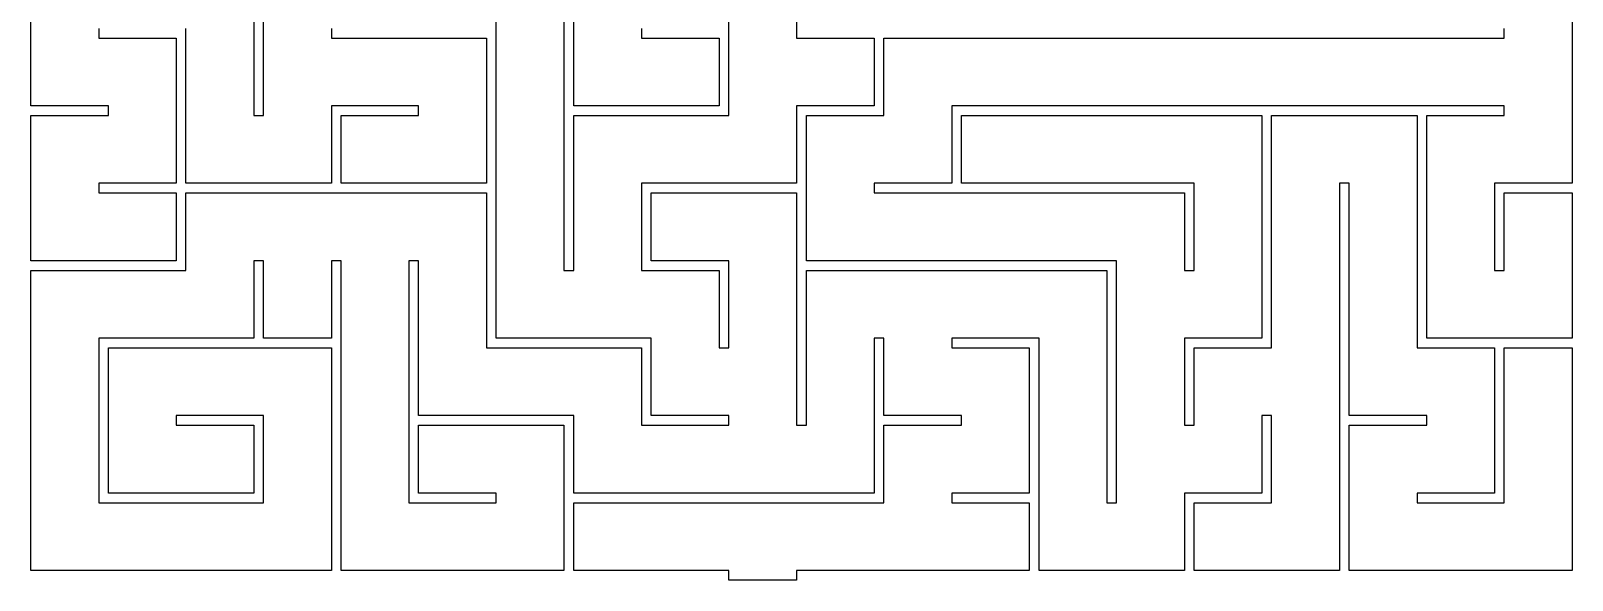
# Model space of a CAD drawing. Extents: x 6 to 903, y -818 to 91.
# Drawn here: x 6 to 903, y -818 to -498 of the extents above; entities that cross this region are included whole.
import ezdxf

# ---------------------------------------------------------------- set-up
doc = ezdxf.new("R2010")
doc.units = 0

msp = doc.modelspace()

# ---------------------------------------------------------------- linework, layer by layer
at = {"layer": 'Layer 1'}
for p, q in [((903.11112, -431.2345), (903.11112, -586.4565)), ((5.64468, -498.9674), (5.64468, -456.6341)), ((135.46688, -456.6341), (135.46688, -501.7896)), ((141.11132, -501.7896), (141.11132, -456.6341)), ((276.57744, -566.7011), (276.57744, -456.6341)), ((316.08844, -456.6341), (316.08844, -546.9451)), ((321.73284, -498.96744), (321.73284, -456.63414)), ((412.04388, -498.9674), (412.04388, -450.9897)), ((451.5556, -476.39006), (451.5556, -501.79006)), ((5.64468, -541.3007), (5.64468, -498.9674)), ((45.15568, -496.14526), (45.15568, -498.96748)), ((45.15568, -498.96748), (45.15568, -501.7897)), ((45.15568, -501.7897), (67.73348, -501.7897)), ((67.73348, -501.7897), (90.31128, -501.7897)), ((90.31128, -501.7897), (90.31128, -544.123)), ((95.95568, -541.30076), (95.95568, -496.14526)), ((135.46688, -501.7896), (135.46688, -546.9451)), ((141.11132, -546.9451), (141.11132, -501.7896)), ((180.62228, -496.14506), (180.62228, -498.96728)), ((180.62228, -498.96728), (180.62228, -501.7895)), ((180.62228, -501.7895), (225.77778, -501.7895)), ((225.77778, -501.7895), (270.93328, -501.7895)), ((270.93328, -501.7895), (270.93328, -544.1228)), ((321.73284, -541.30074), (321.73284, -498.96744)), ((361.24384, -496.1453), (361.24384, -498.96752)), ((361.24384, -498.96752), (361.24384, -501.78974)), ((361.24384, -501.78974), (383.82164, -501.78974)), ((383.82164, -501.78974), (406.39944, -501.78974)), ((406.39944, -501.78974), (406.39944, -521.54524)), ((412.04388, -546.9451), (412.04388, -498.9674)), ((451.5556, -501.79006), (474.1334, -501.79006)), ((474.1334, -501.79006), (496.7112, -501.79006)), ((496.7112, -501.79006), (496.7112, -521.54556)), ((502.35572, -524.36806), (502.35572, -501.79026)), ((502.35572, -501.79026), (682.97772, -501.79026)), ((682.97772, -501.79026), (863.59972, -501.79026)), ((863.59972, -498.96804), (863.59972, -496.14582)), ((863.59972, -501.79026), (863.59972, -498.96804)), ((406.39944, -521.54524), (406.39944, -541.30074)), ((496.7112, -521.54556), (496.7112, -541.30106)), ((502.35572, -546.94586), (502.35572, -524.36806)), ((28.22248, -541.3007), (5.64468, -541.3007)), ((5.64468, -589.27844), (5.64468, -546.94514)), ((5.64468, -546.94514), (28.22248, -546.94514)), ((50.80028, -541.3007), (28.22248, -541.3007)), ((28.22248, -546.94514), (50.80028, -546.94514)), ((50.80028, -544.12292), (50.80028, -541.3007)), ((50.80028, -546.94514), (50.80028, -544.12292)), ((90.31128, -544.123), (90.31128, -586.4563)), ((95.95568, -586.45626), (95.95568, -541.30076)), ((135.46688, -546.9451), (138.2891, -546.9451)), ((138.2891, -546.9451), (141.11132, -546.9451)), ((206.02228, -541.30066), (180.62228, -541.30066)), ((180.62228, -541.30066), (180.62228, -563.87846)), ((186.26668, -566.7006), (186.26668, -546.9451)), ((186.26668, -546.9451), (208.84448, -546.9451)), ((231.42228, -541.30066), (206.02228, -541.30066)), ((208.84448, -546.9451), (231.42228, -546.9451)), ((231.42228, -544.12288), (231.42228, -541.30066)), ((231.42228, -546.9451), (231.42228, -544.12288)), ((270.93328, -544.1228), (270.93328, -586.4561)), ((316.08844, -546.9451), (316.08844, -637.2561)), ((364.06614, -541.30074), (321.73284, -541.30074)), ((321.73288, -592.1006), (321.73288, -546.9451)), ((321.73288, -546.9451), (366.88838, -546.9451)), ((406.39944, -541.30074), (364.06614, -541.30074)), ((366.88838, -546.9451), (412.04388, -546.9451)), ((474.1334, -541.30106), (451.5556, -541.30106)), ((451.5556, -541.30106), (451.5556, -563.87886)), ((457.20012, -589.27916), (457.20012, -546.94586)), ((457.20012, -546.94586), (479.77792, -546.94586)), ((496.7112, -541.30106), (474.1334, -541.30106)), ((479.77792, -546.94586), (502.35572, -546.94586)), ((702.73296, -541.30086), (541.86596, -541.30086)), ((541.86596, -541.30086), (541.86596, -563.87866)), ((547.5102, -566.701), (547.5102, -546.9455)), ((547.5102, -546.9455), (634.999, -546.9455)), ((634.999, -546.9455), (722.4878, -546.9455)), ((863.59996, -541.30086), (702.73296, -541.30086)), ((722.4878, -546.9455), (722.4878, -611.8566)), ((728.13224, -614.6788), (728.13224, -546.9455)), ((728.13224, -546.9455), (770.46554, -546.9455)), ((770.46554, -546.9455), (812.79884, -546.9455)), ((812.79884, -546.9455), (812.79884, -614.6788)), ((818.44436, -611.8564), (818.44436, -546.9453)), ((818.44436, -546.9453), (841.02216, -546.9453)), ((841.02216, -546.9453), (863.59996, -546.9453)), ((863.59996, -544.12308), (863.59996, -541.30086)), ((863.59996, -546.9453), (863.59996, -544.12308)), ((180.62228, -563.87846), (180.62228, -586.45626)), ((451.5556, -563.87886), (451.5556, -586.45666)), ((541.86596, -563.87866), (541.86596, -586.45646)), ((186.26668, -586.4561), (186.26668, -566.7006)), ((276.57744, -676.7681), (276.57744, -566.7011)), ((547.5102, -586.4565), (547.5102, -566.701)), ((5.64468, -631.61174), (5.64468, -589.27844)), ((67.73348, -586.4563), (45.15568, -586.4563)), ((45.15568, -586.4563), (45.15568, -589.27852)), ((45.15568, -589.27852), (45.15568, -592.10074)), ((45.15568, -592.10074), (67.73348, -592.10074)), ((90.31128, -586.4563), (67.73348, -586.4563)), ((67.73348, -592.10074), (90.31128, -592.10074)), ((90.31128, -592.10074), (90.31128, -611.85624)), ((95.95544, -614.67934), (95.95544, -592.10154)), ((95.95544, -592.10154), (183.44424, -592.10154)), ((138.28898, -586.45626), (95.95568, -586.45626)), ((180.62228, -586.45626), (138.28898, -586.45626)), ((183.44424, -592.10154), (270.93304, -592.10154)), ((228.59998, -586.4561), (186.26668, -586.4561)), ((270.93328, -586.4561), (228.59998, -586.4561)), ((270.93304, -592.10154), (270.93304, -637.25704)), ((321.73288, -637.2561), (321.73288, -592.1006)), ((406.4001, -586.45666), (361.2446, -586.45666)), ((361.2446, -586.45666), (361.2446, -611.85666)), ((366.88904, -611.85676), (366.88904, -592.10126)), ((366.88904, -592.10126), (409.22234, -592.10126)), ((451.5556, -586.45666), (406.4001, -586.45666)), ((409.22234, -592.10126), (451.55564, -592.10126)), ((451.55564, -592.10126), (451.55564, -659.83456)), ((457.20012, -631.61246), (457.20012, -589.27916)), ((519.28816, -586.45646), (496.71036, -586.45646)), ((496.71036, -586.45646), (496.71036, -589.27868)), ((496.71036, -589.27868), (496.71036, -592.1009)), ((496.71036, -592.1009), (587.02136, -592.1009)), ((541.86596, -586.45646), (519.28816, -586.45646)), ((615.2435, -586.4565), (547.5102, -586.4565)), ((587.02136, -592.1009), (677.33236, -592.1009)), ((682.9768, -586.4565), (615.2435, -586.4565)), ((677.33236, -592.1009), (677.33236, -614.6787)), ((682.9768, -611.8565), (682.9768, -586.4565)), ((770.46542, -586.4567), (767.6432, -586.4567)), ((767.6432, -586.4567), (767.6432, -699.3457)), ((773.28764, -586.4567), (770.46542, -586.4567)), ((773.28764, -654.19), (773.28764, -586.4567)), ((880.53332, -586.4565), (857.95552, -586.4565)), ((857.95552, -586.4565), (857.95552, -611.8565)), ((863.59996, -614.6787), (863.59996, -592.1009)), ((863.59996, -592.1009), (883.35546, -592.1009)), ((903.11112, -586.4565), (880.53332, -586.4565)), ((883.35546, -592.1009), (903.11096, -592.1009)), ((903.11096, -592.1009), (903.11096, -634.4342)), ((90.31128, -611.85624), (90.31128, -631.61174)), ((95.95544, -637.25714), (95.95544, -614.67934)), ((361.2446, -611.85666), (361.2446, -637.25666)), ((366.88904, -631.61226), (366.88904, -611.85676)), ((677.33236, -614.6787), (677.33236, -637.2565)), ((682.9768, -637.2565), (682.9768, -611.8565)), ((722.4878, -611.8566), (722.4878, -676.7677)), ((728.13224, -682.4121), (728.13224, -614.6788)), ((812.79884, -614.6788), (812.79884, -682.4121)), ((818.44436, -676.7675), (818.44436, -611.8564)), ((857.95552, -611.8565), (857.95552, -637.2565)), ((863.59996, -637.2565), (863.59996, -614.6787)), ((47.97798, -631.61174), (5.64468, -631.61174)), ((90.31128, -631.61174), (47.97798, -631.61174)), ((138.28866, -631.6127), (135.46644, -631.6127)), ((135.46644, -631.6127), (135.46644, -654.1905)), ((141.11088, -631.6127), (138.28866, -631.6127)), ((141.11088, -654.1905), (141.11088, -631.6127)), ((183.4441, -631.6127), (180.62188, -631.6127)), ((180.62188, -631.6127), (180.62188, -654.1905)), ((186.26632, -631.6127), (183.4441, -631.6127)), ((186.26632, -721.9237), (186.26632, -631.6127)), ((228.59974, -631.61254), (225.77752, -631.61254)), ((225.77752, -631.61254), (225.77752, -702.16804)), ((231.42196, -631.61254), (228.59974, -631.61254)), ((231.42196, -676.76804), (231.42196, -631.61254)), ((389.46684, -631.61226), (366.88904, -631.61226)), ((412.04464, -631.61226), (389.46684, -631.61226)), ((412.04464, -657.01226), (412.04464, -631.61226)), ((547.51112, -631.61246), (457.20012, -631.61246)), ((637.82212, -631.61246), (547.51112, -631.61246)), ((637.82212, -702.16796), (637.82212, -631.61246)), ((903.11096, -634.4342), (903.11096, -676.7675)), ((5.64444, -724.74594), (5.64444, -637.25714)), ((5.64444, -637.25714), (50.79994, -637.25714)), ((50.79994, -637.25714), (95.95544, -637.25714)), ((270.93304, -637.25704), (270.93304, -682.41254)), ((316.08844, -637.2561), (318.91066, -637.2561)), ((318.91066, -637.2561), (321.73288, -637.2561)), ((361.2446, -637.25666), (383.8224, -637.25666)), ((383.8224, -637.25666), (406.4002, -637.25666)), ((406.4002, -637.25666), (406.4002, -659.83446)), ((457.20008, -682.41236), (457.20008, -637.25686)), ((457.20008, -637.25686), (544.68888, -637.25686)), ((544.68888, -637.25686), (632.17768, -637.25686)), ((632.17768, -637.25686), (632.17768, -704.99016)), ((677.33236, -637.2565), (680.15458, -637.2565)), ((680.15458, -637.2565), (682.9768, -637.2565)), ((857.95552, -637.2565), (860.77774, -637.2565)), ((860.77774, -637.2565), (863.59996, -637.2565)), ((135.46644, -654.1905), (135.46644, -676.7683)), ((141.11088, -676.7683), (141.11088, -654.1905)), ((180.62188, -654.1905), (180.62188, -676.7683)), ((773.28764, -721.9233), (773.28764, -654.19)), ((406.4002, -659.83446), (406.4002, -682.41226)), ((412.04464, -682.41226), (412.04464, -657.01226)), ((451.55564, -659.83456), (451.55564, -727.56786)), ((90.31094, -676.7683), (45.15544, -676.7683)), ((45.15544, -676.7683), (45.15544, -724.746)), ((135.46644, -676.7683), (90.31094, -676.7683)), ((160.86638, -676.7683), (141.11088, -676.7683)), ((180.62188, -676.7683), (160.86638, -676.7683)), ((231.42196, -721.92354), (231.42196, -676.76804)), ((321.73294, -676.7681), (276.57744, -676.7681)), ((366.88844, -676.7681), (321.73294, -676.7681)), ((366.88844, -699.3459), (366.88844, -676.7681)), ((499.53278, -676.76814), (496.71056, -676.76814)), ((496.71056, -676.76814), (496.71056, -721.92364)), ((502.355, -676.76814), (499.53278, -676.76814)), ((502.355, -699.34594), (502.355, -676.76814)), ((567.26556, -676.7683), (541.86556, -676.7683)), ((541.86556, -676.7683), (541.86556, -679.59052)), ((541.86556, -679.59052), (541.86556, -682.41274)), ((592.66556, -676.7683), (567.26556, -676.7683)), ((592.66556, -744.5016), (592.66556, -676.7683)), ((699.91, -676.7677), (677.3322, -676.7677)), ((677.3322, -676.7677), (677.3322, -702.1677)), ((722.4878, -676.7677), (699.91, -676.7677)), ((860.77766, -676.7675), (818.44436, -676.7675)), ((903.11096, -676.7675), (860.77766, -676.7675)), ((50.79984, -724.74584), (50.79984, -682.41254)), ((50.79984, -682.41254), (115.71094, -682.41254)), ((115.71094, -682.41254), (180.62204, -682.41254)), ((180.62204, -682.41254), (180.62204, -747.32364)), ((270.93304, -682.41254), (316.08854, -682.41254)), ((316.08854, -682.41254), (361.24404, -682.41254)), ((361.24404, -682.41254), (361.24404, -704.99034)), ((406.4002, -682.41226), (409.22242, -682.41226)), ((409.22242, -682.41226), (412.04464, -682.41226)), ((457.20008, -727.56786), (457.20008, -682.41236)), ((541.86556, -682.41274), (564.44336, -682.41274)), ((564.44336, -682.41274), (587.02116, -682.41274)), ((587.02116, -682.41274), (587.02116, -724.74604)), ((682.97664, -704.9899), (682.97664, -682.4121)), ((682.97664, -682.4121), (705.55444, -682.4121)), ((705.55444, -682.4121), (728.13224, -682.4121)), ((812.79884, -682.4121), (835.37664, -682.4121)), ((835.37664, -682.4121), (857.95444, -682.4121)), ((857.95444, -682.4121), (857.95444, -724.7454)), ((863.59884, -727.56764), (863.59884, -682.41214)), ((863.59884, -682.41214), (883.35434, -682.41214)), ((883.35434, -682.41214), (903.10984, -682.41214)), ((903.10984, -682.41214), (903.10984, -747.32324)), ((366.88844, -721.9237), (366.88844, -699.3459)), ((502.355, -721.92374), (502.355, -699.34594)), ((767.6432, -699.3457), (767.6432, -812.2347)), ((225.77752, -702.16804), (225.77752, -772.72354)), ((361.24404, -704.99034), (361.24404, -727.56814)), ((632.17768, -704.99016), (632.17768, -772.72346)), ((637.82212, -772.72346), (637.82212, -702.16796)), ((677.3322, -702.1677), (677.3322, -727.5677)), ((682.97664, -727.5677), (682.97664, -704.9899)), ((5.64444, -812.23474), (5.64444, -724.74594)), ((45.15544, -724.746), (45.15544, -772.7237)), ((50.79984, -767.07914), (50.79984, -724.74584)), ((115.71084, -721.9237), (90.31084, -721.9237)), ((90.31084, -721.9237), (90.31084, -724.74592)), ((90.31084, -724.74592), (90.31084, -727.56814)), ((141.11084, -721.9237), (115.71084, -721.9237)), ((141.11084, -747.3237), (141.11084, -721.9237)), ((186.26632, -812.2347), (186.26632, -721.9237)), ((276.57746, -721.92354), (231.42196, -721.92354)), ((321.73296, -721.92354), (276.57746, -721.92354)), ((321.73296, -744.50134), (321.73296, -721.92354)), ((389.46624, -721.9237), (366.88844, -721.9237)), ((412.04404, -721.9237), (389.46624, -721.9237)), ((412.04404, -724.74592), (412.04404, -721.9237)), ((412.04404, -727.56814), (412.04404, -724.74592)), ((496.71056, -721.92364), (496.71056, -767.07914)), ((524.9328, -721.92374), (502.355, -721.92374)), ((547.5106, -721.92374), (524.9328, -721.92374)), ((547.5106, -724.74596), (547.5106, -721.92374)), ((547.5106, -727.56818), (547.5106, -724.74596)), ((587.02116, -724.74604), (587.02116, -767.07934)), ((725.30998, -721.9237), (722.48776, -721.9237)), ((722.48776, -721.9237), (722.48776, -744.5015)), ((728.1322, -721.9237), (725.30998, -721.9237)), ((728.1322, -747.3237), (728.1322, -721.9237)), ((795.86544, -721.9233), (773.28764, -721.9233)), ((818.44324, -721.9233), (795.86544, -721.9233)), ((818.44324, -724.74552), (818.44324, -721.9233)), ((818.44324, -727.56774), (818.44324, -724.74552)), ((857.95444, -724.7454), (857.95444, -767.0787)), ((90.31084, -727.56814), (112.88864, -727.56814)), ((112.88864, -727.56814), (135.46644, -727.56814)), ((135.46644, -727.56814), (135.46644, -747.32364)), ((231.42192, -747.3236), (231.42192, -727.5681)), ((231.42192, -727.5681), (273.75522, -727.5681)), ((273.75522, -727.5681), (316.08852, -727.5681)), ((316.08852, -727.5681), (316.08852, -769.9014)), ((361.24404, -727.56814), (386.64404, -727.56814)), ((386.64404, -727.56814), (412.04404, -727.56814)), ((451.55564, -727.56786), (454.37786, -727.56786)), ((454.37786, -727.56786), (457.20008, -727.56786)), ((502.355, -750.14598), (502.355, -727.56818)), ((502.355, -727.56818), (524.9328, -727.56818)), ((524.9328, -727.56818), (547.5106, -727.56818)), ((677.3322, -727.5677), (680.15442, -727.5677)), ((680.15442, -727.5677), (682.97664, -727.5677)), ((773.28764, -769.90104), (773.28764, -727.56774)), ((773.28764, -727.56774), (795.86544, -727.56774)), ((795.86544, -727.56774), (818.44324, -727.56774)), ((863.59884, -772.72314), (863.59884, -727.56764)), ((321.73296, -767.07914), (321.73296, -744.50134)), ((592.66556, -812.2349), (592.66556, -744.5016)), ((722.48776, -744.5015), (722.48776, -767.0793)), ((135.46644, -747.32364), (135.46644, -767.07914)), ((141.11084, -772.7237), (141.11084, -747.3237)), ((180.62204, -747.32364), (180.62204, -812.23474)), ((231.42192, -767.0791), (231.42192, -747.3236)), ((502.355, -772.72378), (502.355, -750.14598)), ((728.1322, -772.7237), (728.1322, -747.3237)), ((903.10984, -747.32324), (903.10984, -812.23434)), ((93.13314, -767.07914), (50.79984, -767.07914)), ((135.46644, -767.07914), (93.13314, -767.07914)), ((253.99972, -767.0791), (231.42192, -767.0791)), ((276.57752, -767.0791), (253.99972, -767.0791)), ((276.57752, -769.90132), (276.57752, -767.0791)), ((276.57752, -772.72354), (276.57752, -769.90132)), ((316.08852, -769.9014), (316.08852, -812.2347)), ((409.22176, -767.07914), (321.73296, -767.07914)), ((496.71056, -767.07914), (409.22176, -767.07914)), ((564.44336, -767.07934), (541.86556, -767.07934)), ((541.86556, -767.07934), (541.86556, -769.90156)), ((541.86556, -769.90156), (541.86556, -772.72378)), ((587.02116, -767.07934), (564.44336, -767.07934)), ((699.90996, -767.0793), (677.33216, -767.0793)), ((677.33216, -767.0793), (677.33216, -789.6571)), ((722.48776, -767.0793), (699.90996, -767.0793)), ((773.28764, -812.23434), (773.28764, -769.90104)), ((835.37664, -767.0787), (812.79884, -767.0787)), ((812.79884, -767.0787), (812.79884, -769.90092)), ((812.79884, -769.90092), (812.79884, -772.72314)), ((857.95444, -767.0787), (835.37664, -767.0787)), ((45.15544, -772.7237), (93.13314, -772.7237)), ((93.13314, -772.7237), (141.11084, -772.7237)), ((225.77752, -772.72354), (251.17752, -772.72354)), ((251.17752, -772.72354), (276.57752, -772.72354)), ((321.733, -792.47928), (321.733, -772.72378)), ((321.733, -772.72378), (412.044, -772.72378)), ((412.044, -772.72378), (502.355, -772.72378)), ((541.86556, -772.72378), (564.44336, -772.72378)), ((564.44336, -772.72378), (587.02116, -772.72378)), ((587.02116, -772.72378), (587.02116, -792.47928)), ((632.17768, -772.72346), (634.9999, -772.72346)), ((634.9999, -772.72346), (637.82212, -772.72346)), ((682.9766, -792.4792), (682.9766, -772.7237)), ((682.9766, -772.7237), (705.5544, -772.7237)), ((705.5544, -772.7237), (728.1322, -772.7237)), ((812.79884, -772.72314), (838.19884, -772.72314)), ((838.19884, -772.72314), (863.59884, -772.72314)), ((677.33216, -789.6571), (677.33216, -812.2349)), ((321.733, -812.23478), (321.733, -792.47928)), ((587.02116, -792.47928), (587.02116, -812.23478)), ((682.9766, -812.2347), (682.9766, -792.4792)), ((93.13324, -812.23474), (5.64444, -812.23474)), ((180.62204, -812.23474), (93.13324, -812.23474)), ((251.17742, -812.2347), (186.26632, -812.2347)), ((316.08852, -812.2347), (251.17742, -812.2347)), ((366.8885, -812.23478), (321.733, -812.23478)), ((412.044, -812.23478), (366.8885, -812.23478)), ((412.04356, -817.87922), (412.04356, -815.057)), ((412.04356, -815.057), (412.044, -815.057)), ((412.044, -815.057), (412.044, -812.23478)), ((519.28786, -812.23478), (451.55456, -812.23478)), ((451.55456, -812.23478), (451.55456, -815.057)), ((451.55456, -815.057), (451.55456, -817.87922)), ((587.02116, -812.23478), (519.28786, -812.23478)), ((634.99886, -812.2349), (592.66556, -812.2349)), ((677.33216, -812.2349), (634.99886, -812.2349)), ((725.3099, -812.2347), (682.9766, -812.2347)), ((767.6432, -812.2347), (725.3099, -812.2347)), ((838.19874, -812.23434), (773.28764, -812.23434)), ((903.10984, -812.23434), (838.19874, -812.23434)), ((431.79906, -817.87922), (412.04356, -817.87922)), ((451.55456, -817.87922), (431.79906, -817.87922))]:
    msp.add_line(p, q, dxfattribs=at)

doc.saveas('drawing.dxf')
